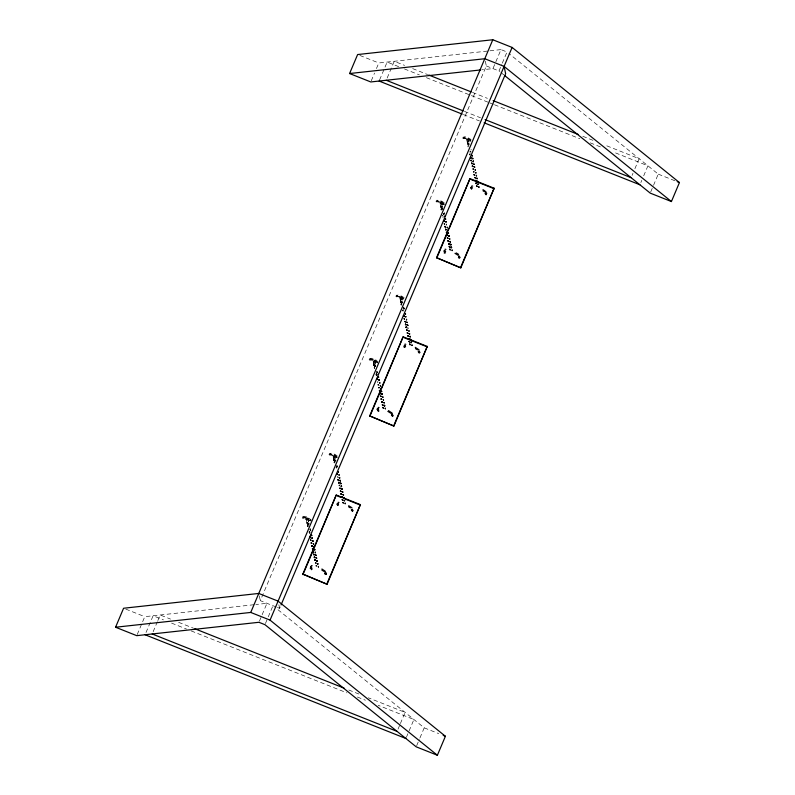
<?xml version="1.0" encoding="UTF-8"?>
<svg xmlns="http://www.w3.org/2000/svg" width="795" height="795" viewBox="0 0 795 795"><rect width="100%" height="100%" fill="white"/><g stroke="black" fill="none" stroke-linecap="round" stroke-linejoin="round"><path stroke-width="0.6" stroke-dasharray="3.98 2.98" d="M336.106 467.947L336.365 467.013M377.387 371.961L377.178 372.706M402.359 303.044L402.558 302.07M443.699 213.815L443.441 214.67M308.708 524.67C307.695 520.715 306.304 525.326 307.963 522.265C309.106 511.503 304.306 523.408 309.076 524.293M337.229 467.072L336.871 465.512M310.408 530.613L310.09 528.764M336.683 467.092L336.345 468.046M375.518 366.674L375.558 365.412M376.323 375.647L376.611 374.773L375.647 374.226M402.489 301.583L401.306 303.571L401.415 305.171M403.492 309.086L404.019 308.053L403.463 308.132M404.019 309.126L403.433 307.327M444.216 213.954L444.047 214.511M470.004 153.912L470.004 154.995M309.523 533.594L310.01 532.322M376.661 372.607L376.721 371.404M443.183 214.392L443.461 213.626M470.888 150.931L470.401 152.203M303.978 518.201C304.406 515.647 315.247 522.871 307.427 519.155C315.009 521.6 302.647 520.506 303.899 516.74C303.76 518.032 310.149 517.734 310.179 520.983M311.153 520.029L310.895 520.775C311.173 517.972 302.358 514.057 303.442 518.31L304.127 517.784L303.442 518.31M336.792 456.916C318.616 450.218 341.135 457.86 336.673 457.373M403.542 299.178C395.185 296.823 395.95 294.528 403.8 298.433M377.059 361.715C367.588 362.361 370.331 355.474 376.8 362.45M377.426 362.977L377.685 362.232C377.625 359.718 369.208 355.902 370.311 360.105L370.997 359.588M437.707 201.801C449.751 202.636 441.473 207.048 437.985 201.145M464.588 138.151L470.411 140.973L470.67 140.228L464.737 137.873L463.922 138.628C462.889 134.405 469.775 138.37 471.117 139.731M443.928 203.51L443.67 204.255M375.17 366.654L375.667 365.929M468.275 145.078L469.08 143.428M468.782 145.177L469.1 144.402M470.282 151.13L470.074 151.646M308.4 524.591L308.599 523.378L309.007 523.905M402.012 303.114L402.499 302.11L400.362 301.524M442.239 207.932L441.98 209.651L441.096 209.453M442.219 208.976L441.891 209.701M137.217 634.539L144.77 616.672L254.619 604.657M371.255 80.842L374.564 73.021M376.452 68.559L378.808 62.974L488.657 50.95M146.022 632.512L153.107 615.767L163.492 619.891M379.593 79.927L387.145 62.06L398.683 66.651M153.137 631.737L157.38 621.69M157.847 620.567L160.212 614.982L170.557 619.106M387.165 78.039L394.25 61.285L404.595 65.399M276.213 606.982L260.313 600.662L486.321 65.945L485.298 61.136M259.409 621.173L266.961 603.306L255.851 604.518M502.291 63.163L507.011 51.993L500.999 49.598L492.97 68.589L481.859 69.801M265.421 623.558L267.786 617.983M268.253 616.86L272.973 605.701M498.992 70.984L501.824 64.276M334.904 462.819L334.824 462.561M401.405 303.63C399.984 303.571 401.982 305.906 401.346 303.789L401.475 304.863M441.533 209.473L442.259 206.76M335.937 460.553L335.271 459.888L334.437 462.849M403.085 310.269C402.369 309.851 403.095 311.312 403.105 310.1M277.356 607.44L279.621 608.344L280.585 606.058M398.027 729.154L399.915 724.682M400.382 723.569L405.102 712.399L368.314 697.771M632.065 175.457L633.009 173.221M634.897 168.749L639.14 158.702L604.647 144.978M406.354 737.372L413.907 719.505L378.132 705.274M640.859 182.562L641.804 180.326M643.692 175.854L647.935 165.807L614.475 152.491M416.659 745.7L419.492 739.002M419.969 737.889L424.212 727.832L274.901 607.251M650.698 192.002L653.063 186.418M653.53 185.305L658.25 174.135L508.939 53.553M335.252 461.05L335.271 460.116L335.49 461.15M310.06 531.567L309.026 532.352M441.503 209.145L442.229 209.483M374.018 364.498L375.637 365.293M333.9 459.411L335.977 460.454M334.506 462.263L334.139 462.839L334.476 461.984L334.884 463.028M403.453 308.301L403.522 307.824M309.484 531.577L309.156 532.113L309.961 532.511M463.296 136.869L462.74 138.191L463.545 138.668C464.936 137.038 462.879 136.213 462.769 138.36M464.061 137.177L463.545 138.668M464.479 138.608L464.737 137.873M436.544 200.151L435.988 201.473L436.803 201.95C438.194 200.31 436.137 199.495 436.028 201.642M437.32 200.459L436.803 201.95M396.427 295.074L395.87 296.386L396.675 296.873C398.066 295.233 396.009 294.418 395.91 296.565M397.202 295.382L396.675 296.873M397.609 296.813L397.868 296.068M369.675 358.356L369.118 359.668L369.933 360.155C371.325 358.515 369.268 357.7 369.158 359.847M370.45 358.664L369.933 360.155M370.858 360.095L371.116 359.35M329.557 453.269L329.001 454.591L329.816 455.068C331.207 453.438 329.15 452.613 329.041 454.76M330.332 453.577L329.816 455.068M330.74 455.008L330.998 454.273M302.806 516.551L302.259 517.873L303.064 518.35C304.455 516.71 302.398 515.895 302.289 518.042M303.581 516.859L303.064 518.35M304.256 517.545L306.95 519.125L304.137 518.002M309.931 520.655L310.189 519.91M310.825 520.427L311.123 519.86M376.254 373.59L376.095 374.395L376.651 373.948M310.03 529.4L310.368 530.384L310.1 529.937M336.911 465.959C336.991 467.917 337.746 465.641 336.851 466.665M470.948 140.626L470.66 141.311C470.63 138.052 464.24 138.36 464.389 137.058L464.618 138.33L467.43 139.443L464.21 137.952L463.922 138.628M467.748 143.527C466.904 142.434 467.708 144.024 469.12 144.491M468.066 146.002L468.136 146.548M440.48 206.601L440.847 206.024L441.483 207.326L440.659 203.48L441.046 201.334L441.871 205.189L441.116 207.127L442.119 207.674M444.196 203.908L444.316 204.742M444.256 213.567L444.176 213.03M402.489 310.438L403.572 311.034M374.226 367.648L374.594 367.071M374.743 367.856L374.117 367.131L374.664 366.912M377.605 371.603L377.237 372.189L376.731 371.672M310.12 520.566L310.925 520.884M404.218 309.066L403.532 307.039M377.695 372.179L376.621 372.189M375.975 375.618L376.741 375.518M468.086 145.415L468.046 147.045M444.186 213.607L443.998 213.467M443.173 217.234L442.845 217.741M443.242 216.151L442.646 215.425M375.737 364.865L374.564 366.853L374.674 368.453M336.772 466.546L336.981 466.039M309.017 523.617L309.076 524.094M308.082 525.843L307.357 525.853L308.142 526.31M309.961 529.351L310.02 529.828M309.086 532.044L309.583 532.272L309.056 531.477M489.889 50.82L500.999 49.598M470.103 153.972L469.706 154.985L469.597 154.459M444.226 214.163L443.173 213.875M403.92 309.066L403.373 308.907M335.828 461.011L334.129 460.245L333.86 459.142C332.876 460.881 334.009 457.582 335.927 459.828M334.794 461.895L334.019 461.994L334.139 462.839M308.043 525.167L307.248 525.326L307.506 526.648M308.003 525.714L307.725 525.266L308.102 526.469M310.06 530.484L310.855 530.325L310.189 528.665M442.08 208.866L441.006 208.876L441.126 209.721M402.489 302.766L400.998 302.05L400.73 300.937C399.935 302.865 400.571 299.327 402.578 301.494M403.482 308.39L403.989 308.907L403.443 307.595M375.747 366.048L374.256 365.332L373.988 364.219C373.193 366.147 373.829 362.609 375.836 364.776M375.697 366.584L373.819 365.68L373.541 364.557M334.983 462.511L334.586 462.511M336.007 467.589L336.961 467.937M469.02 145.018C466.655 144.948 466.655 141.093 469.179 143.15M470.044 151.279L471.008 151.686M469.934 151.805L470.451 152.004M442.268 208.3L440.688 207.485L440.41 206.352M308.54 524.7C305.916 524.372 306.443 520.715 308.967 522.971M486.321 65.945L499.956 71.361M412.645 68.599L427.591 74.551M472.429 92.389L487.375 98.332M582.805 136.293L593.149 140.407M404.446 68.946L419.452 74.919M426.378 77.671L470.223 95.112M471.385 95.569L488.687 102.456M489.839 102.923L493.307 104.294M494.46 104.751L579.853 138.727M590.238 142.852L601.775 147.443M359.847 55.431L378.808 62.974M658.25 174.135L677.211 181.677M464.409 111.37L480.498 117.769M463.356 114.559L479.514 120.979M470.521 140.516L467.907 139.473L470.56 140.685M443.779 203.798L441.165 202.755L443.809 203.967M444.206 202.755C442.706 201.662 436.127 197.697 437.171 201.91L437.866 201.383M403.651 298.711L401.038 297.678L403.691 298.89M404.257 297.936C402.906 296.575 396.019 292.61 397.053 296.823L397.739 296.306M376.909 361.993L374.296 360.96L376.949 362.172M377.734 362.262L377.049 362.788C377.019 359.529 370.629 359.837 370.768 358.545L371.007 359.807L373.819 360.92L370.599 359.429L370.311 360.105M337.388 456.131C336.037 454.77 329.16 450.805 330.183 455.028L330.879 454.511M178.607 622.306L193.553 628.249M348.767 689.99L359.111 694.105M171.571 623.111L186.567 629.074M191.188 630.912L346.968 692.882M357.362 697.016L365.432 700.226M125.809 609.129L144.77 616.672M424.212 727.832L438.711 733.606M401.823 303.094L400.561 302.398L400.283 301.275M334.963 461.299L333.701 460.603L333.423 459.47M310.04 533.117L309.136 532.68M470.193 153.296L469.616 152.998M442.119 206.869C440.241 207.157 439.705 205.269 442.914 206.71M469.08 143.706L467.43 143.14L467.748 143.527M443.143 216.429L442.348 215.415M376.582 374.187L376.035 373.799M336.931 465.393L337.597 467.053M500.92 72.534L503.801 74.869M403.413 298.224L397.301 295.79L397.52 295.263L397.758 296.525L400.561 297.648L397.341 296.147L397.053 296.823M374.564 368.651L374.147 367.399M402.807 311.084L402.419 309.821M309.076 523.319L307.913 524.422L307.804 526.658M471.018 149.241L471.187 149.848M444.276 212.523L444.554 213.656M470.67 140.228L470.411 140.973M443.908 204.583C443.888 201.334 437.498 201.632 437.638 200.34L437.876 201.602L440.678 202.725L437.459 201.224L437.171 201.91M441.682 209.91L441.464 208.866L441.613 209.661M441.016 209.204L441.245 210.248M400.899 304.117L401.117 305.171M336.921 457.711C336.901 454.452 330.511 454.76 330.65 453.458L330.889 454.73L333.691 455.843L330.472 454.352L330.183 455.028M278.846 604.737L279.621 608.344M259.279 595.853L260.313 600.662M306.373 519.841C308.4 533.365 309.752 510.31 306.373 519.841M333.115 456.559C335.172 470.084 336.484 447.088 333.115 456.559M333.671 456.509C333.602 470.282 336.027 448.221 333.671 456.509M373.243 361.646C375.29 375.17 376.601 352.165 373.243 361.646M373.789 361.586C373.6 375.926 376.164 353.348 373.789 361.586M399.984 298.363C401.962 311.878 403.463 288.873 399.984 298.363M400.541 298.304C401.048 310.845 402.687 290.334 400.541 298.304M440.102 203.441C442.08 216.956 443.58 193.95 440.102 203.441M466.854 140.159C468.911 153.683 470.213 130.688 466.854 140.159M467.41 140.109C467.917 152.67 469.567 132.069 467.41 140.109M307.188 523.031L307.118 522.424L307.665 523.736L307.188 523.031M308.132 520.814L308.47 521.242L308.132 520.814M334.874 457.532L335.212 457.96L334.874 457.532M374.992 362.609L375.339 363.047L374.992 362.609M400.809 301.553L401.147 301.981L400.809 301.553M401.743 299.327L402.081 299.765L401.743 299.327M441.861 204.414L442.199 204.842L441.861 204.414M467.669 143.348L468.017 143.786L467.669 143.348M468.613 141.132L468.951 141.56L468.613 141.132M376.333 373.551L376.452 374.067L376.333 373.551M404.059 307.953L404.128 308.49L404.059 307.953M310.447 529.43L310.517 529.967L310.447 529.43"/><path stroke-width="1.19" d="M115.563 627.235L123.583 608.245L258.772 593.448L278.081 601.129L445.409 736.269L437.379 755.25L416.192 746.823L264.954 624.681L258.932 622.286L136.75 635.662L115.563 627.235L250.743 612.438L270.052 620.12L437.379 755.25M480.627 69.94L370.788 81.955L349.591 73.528L357.621 54.547L492.801 39.75L512.109 47.432L679.437 182.562L671.417 201.552L650.231 193.125L504.765 75.644M250.743 612.438L492.801 39.75M270.052 620.12L512.109 47.432M281.072 604.916L505.63 73.627L504.09 66.412L484.781 58.731L349.591 73.528M310.746 540.371L310.855 540.113M311.68 538.145L311.789 537.897M337.497 477.089L337.597 476.831M377.615 382.166L377.724 381.918M378.549 379.95L378.659 379.692M404.357 318.884L404.466 318.636M444.484 223.971L444.584 223.713M445.419 221.745L445.528 221.497M471.226 160.689L471.336 160.431M472.16 158.473L472.27 158.215M312.852 540.918L312.296 540.997M446.432 224.856L446.412 224.309M473.383 164.167L473.552 164.376M302.816 574.109L336.245 495.007L360.383 504.616L327.073 584.255L302.816 574.109L327.073 584.255M369.685 415.914L403.115 336.812L427.253 346.411L393.932 426.05L369.685 415.914L393.932 426.05M436.554 257.709L469.984 178.607L494.122 188.216L460.802 267.855L436.554 257.709L460.802 267.855M302.935 574.656L312.962 550.925M314.393 547.526L336.245 495.007M369.804 416.451L380.308 391.587M381.739 388.198L403.115 336.812M437.141 257.123L447.178 233.392M449.086 228.871L469.984 178.607M340.876 486.262L341.423 486.182M407.736 328.057L408.183 328.236M477.497 181.429L477.159 180.992L477.716 181.618M343.927 500.492L344.483 500.423M410.796 342.297L411.343 342.218M477.656 184.092L478.51 184.023L477.825 184.311M326.954 583.709L360.383 504.616M393.823 425.514L427.253 346.411M460.683 267.309L494.122 188.216M475.072 177.702L475.032 177.424M475.46 180.713L475.201 180.614M444.862 216.419L444.793 215.872M446.492 232.438L446.452 232.17M403.93 315.963L403.413 315.764M405.152 321.667L405.112 321.389M406.692 329.836L406.98 330.203M408.59 338.918L408.332 338.809M410.846 339.813L410.588 339.713M377.993 374.624L377.923 374.077M380.845 396.327L380.328 396.129M378.201 411.492L378.967 410.906M337.06 474.168L336.543 473.959M339.823 488.031L340.111 488.408M311.332 569.687L312.097 569.101M325.543 574.04L325.413 573.026L325.066 573.851L326.129 574.318M471.664 155.373L471.554 155.621M472.946 161.534L473.164 161.027M476.543 178.15L476.434 178.398M449.861 241.899L450.079 241.392M405.47 316.887L406.146 316.589L405.708 316.927M409.067 333.503L408.958 333.751M381.103 391.09L380.994 391.339M311.183 535.045L311.074 535.303M316.062 557.832L315.953 558.08M428.743 75.008L471.276 91.932M493.129 100.617L578.204 134.464M677.211 181.677L679.437 182.562M386.221 80.265L463.256 110.912M485.099 119.598L631.121 177.683M379.116 81.05L462.203 114.102M484.125 122.818L639.915 184.788M471.246 179.61L474.695 180.982M477 181.896L494.242 188.753M444.166 252.929L445.061 253.287M404.387 337.805L407.835 339.177M410.131 340.091L427.372 346.948M404.695 346.322L405.589 346.68M337.517 496.01L340.966 497.382M345.557 499.21L360.503 505.153M343.132 502.37L342.943 502.808M325.562 573.563L326.457 573.92M194.705 628.706L344.165 688.162M443.173 735.375L445.409 736.269M152.193 633.973L397.083 731.39M145.078 634.748L405.877 738.495M482.992 190.79L484.543 191.774M482.982 189.647L485.974 191.754M456.231 252.919L458.566 254.35M415.457 348.617L417.474 349.82M348.598 506.812L350.376 507.866M321.846 570.094L324.062 571.456M454.969 253.337L458.129 255.334M348.667 505.7L351.937 507.776M321.915 568.981L325.493 571.436M415.258 347.335L419.045 349.84M388.517 410.618L392.402 413.33M387.821 411.363L391.11 413.39M504.09 66.412L671.417 201.552M409.952 336.315L409.574 336.603M445.041 249.203A6.251 1.093 22.9 0 1 445.935 249.372M471.793 185.921A6.251 1.093 22.9 0 1 472.687 186.09M378.172 407.398A6.251 1.093 22.9 0 1 379.066 407.577M404.923 344.126A6.251 1.093 22.9 0 1 405.818 344.295M311.302 565.603A6.251 1.093 22.9 0 1 312.206 565.772M338.054 502.321A6.251 1.093 22.9 0 1 338.948 502.49M310.239 537.271L310.587 537.698L310.239 537.271M336.991 473.989L337.328 474.416L336.991 473.989M377.108 379.066L377.446 379.503L377.108 379.066M378.052 376.85L378.39 377.277L378.052 376.85M403.86 315.784L404.198 316.221L403.86 315.784M404.794 313.568L405.579 314.015L404.794 313.568M443.978 220.871L444.316 221.298L443.978 220.871M444.912 218.645L445.697 219.102L444.912 218.645M470.72 157.589L471.067 158.016L470.72 157.589M311.461 542.965L311.799 543.392L311.461 542.965M338.213 479.683L338.551 480.11L338.213 479.683M339.147 477.467L339.485 477.894L339.147 477.467M378.331 384.76C379.295 385.227 377.327 384.77 378.37 384.671M405.082 321.478L405.42 321.915L405.082 321.478M445.2 226.565L445.538 226.992L445.2 226.565M471.942 163.283L472.29 163.71L471.942 163.283M312.077 545.807L312.415 546.245L312.077 545.807M338.819 482.525L339.157 482.963L338.819 482.525M339.763 480.309L340.101 480.746L339.763 480.309M378.937 387.612C379.901 388.069 377.933 387.622 378.977 387.523M405.689 324.33L406.026 324.757L405.689 324.33M406.623 322.114L407.408 322.561L406.623 322.114M445.806 229.407L446.144 229.844L445.806 229.407M472.558 166.125L472.896 166.562L472.558 166.125M312.683 548.659L313.021 549.087L312.683 548.659M313.618 546.443L313.965 546.871L313.618 546.443M339.435 485.377C340.389 485.844 338.422 485.387 339.465 485.288M340.369 483.161L340.707 483.589L340.369 483.161M379.553 390.454C380.517 390.921 378.539 390.464 379.593 390.365M406.295 327.172L406.642 327.61L406.295 327.172M407.239 324.956L407.577 325.394L407.239 324.956M446.422 232.259L446.76 232.687L446.422 232.259M473.164 168.977C474.128 169.444 472.16 168.987 473.204 168.888M474.108 166.761L474.446 167.189L474.108 166.761M313.3 551.501L313.637 551.939L313.3 551.501M314.234 549.285L314.572 549.713L314.234 549.285M340.041 488.219L340.379 488.657L340.041 488.219M380.159 393.306L380.507 393.734L380.159 393.306M406.911 330.024L407.249 330.452L406.911 330.024M447.029 235.101L447.366 235.539L447.029 235.101M447.963 232.885L448.31 233.313L447.963 232.885M473.78 171.819C474.734 172.286 472.767 171.839 473.81 171.73M313.906 554.354L314.244 554.781L313.906 554.354M340.648 491.072L340.995 491.499L340.648 491.072M341.592 488.855L341.93 489.283L341.592 488.855M380.775 396.149L381.113 396.586L380.775 396.149M381.709 393.932L382.047 394.37L381.709 393.932M407.517 332.866L407.855 333.304L407.517 332.866M447.645 237.953L447.983 238.381L447.645 237.953M448.579 235.737L448.917 236.165L448.579 235.737M474.386 174.671L474.724 175.099L474.386 174.671M314.512 557.196L314.86 557.633L314.512 557.196M315.456 554.98L315.794 555.417L315.456 554.98M341.264 493.914L341.602 494.351L341.264 493.914M342.198 491.698L342.536 492.135L342.198 491.698M381.381 399.001L381.719 399.428L381.381 399.001M408.133 335.719L408.471 336.146L408.133 335.719M448.251 240.796L448.589 241.233L448.251 240.796M474.993 177.514L475.34 177.951L474.993 177.514M315.128 560.048L315.466 560.475L315.128 560.048M341.87 496.766L342.218 497.193L341.87 496.766M342.814 494.55L343.589 494.997L342.814 494.55M381.998 401.843L382.335 402.28L381.998 401.843M408.739 338.571L409.077 338.998L408.739 338.571M448.857 243.648L449.205 244.075L448.857 243.648M475.609 180.366L475.947 180.793L475.609 180.366M315.734 562.89C316.698 563.357 314.731 562.91 315.774 562.8M316.678 560.674L317.016 561.111L316.678 560.674M342.486 499.618L342.824 500.045L342.486 499.618M382.604 404.695L382.942 405.122L382.604 404.695M383.538 402.479L384.323 402.926L383.538 402.479M409.355 341.413L409.693 341.85L409.355 341.413M410.29 339.197L410.627 339.624L410.29 339.197M449.473 246.49L449.811 246.927L449.473 246.49M450.407 244.274L450.745 244.711L450.407 244.274M476.215 183.218L476.563 183.645L476.215 183.218M316.35 565.742C317.304 566.209 315.337 565.752 316.38 565.652M317.284 563.526L317.622 563.953L317.284 563.526M343.092 502.46L343.43 502.897L343.092 502.46M383.21 407.537L383.558 407.974L383.21 407.537M384.154 405.321L384.492 405.758L384.154 405.321M409.962 344.265L410.3 344.692L409.962 344.265M450.079 249.342L450.417 249.769L450.079 249.342M451.023 247.126L451.361 247.553L451.023 247.126M476.831 186.06L477.169 186.497L476.831 186.06M472.151 155.442L472.22 155.989L472.151 155.442M470.501 157.39L470.58 157.937L470.501 157.39M472.757 158.294L472.836 158.831L472.757 158.294M471.117 160.242L471.187 160.779L471.117 160.242M473.373 161.137L473.442 161.683L473.373 161.137M471.723 163.084L471.793 163.631L471.723 163.084M473.979 163.989L474.049 164.525L473.979 163.989M472.339 165.936L472.409 166.483L472.339 165.936M474.595 166.831L474.665 167.377L474.595 166.831M475.201 169.683L475.271 170.219L475.201 169.683M475.808 172.525L475.887 173.072L475.808 172.525M474.168 174.483L474.237 175.019L474.168 174.483M476.424 175.377L476.493 175.914L476.424 175.377M477.03 178.219L477.109 178.766L477.03 178.219M475.996 183.019L476.066 183.566L475.996 183.019M471.356 187.153L470.58 187.739L471.604 189.031L472.25 187.511L471.356 187.153M471.405 187.59L471.544 188.604L471.405 187.59M476.612 185.871L476.682 186.408L476.612 185.871M478.868 186.765L478.938 187.312L478.868 186.765M443.759 220.672L443.829 221.219L443.759 220.672M446.015 221.567L446.084 222.113L446.015 221.567M444.365 223.524L444.435 224.061L444.365 223.524M485.834 192.917L485.059 193.493L486.083 194.795L486.729 193.264L485.834 192.917M485.894 193.344L486.023 194.358L485.894 193.344M444.981 226.366L445.051 226.913L444.981 226.366M447.237 227.271L447.307 227.807L447.237 227.271M445.588 229.218L445.657 229.755L445.588 229.218M447.843 230.113L447.913 230.659L447.843 230.113M448.45 232.965L448.529 233.501L448.45 232.965M446.81 234.913L446.879 235.449L446.81 234.913M449.066 235.807L449.135 236.353L449.066 235.807M447.416 237.755L447.496 238.301L447.416 237.755M449.672 238.659L449.751 239.196L449.672 238.659M448.032 240.607L448.102 241.153L448.032 240.607M450.288 241.501L450.358 242.048L450.288 241.501M448.638 243.449L448.708 243.995L448.638 243.449M450.894 244.353L450.964 244.89L450.894 244.353M449.255 246.301L449.324 246.848L449.255 246.301M444.604 250.435L443.829 251.021L444.852 252.313L445.627 251.727L444.604 250.435M444.663 250.862L444.803 251.876L444.663 250.862M451.51 247.195L451.58 247.742L451.51 247.195M449.861 249.143L449.93 249.69L449.861 249.143M452.116 250.047L452.186 250.584L452.116 250.047M459.083 256.189L458.437 257.719L459.341 258.077L460.106 257.491L459.083 256.189M459.142 256.626L459.281 257.64L459.142 256.626M404.248 318.437L404.317 318.984L404.248 318.437M406.503 319.342L406.573 319.878L406.503 319.342M405.47 324.131L405.539 324.678L405.47 324.131M407.726 325.036L407.795 325.572L407.726 325.036M406.076 326.984L406.146 327.53L406.076 326.984M408.948 330.73L409.018 331.267L408.948 330.73M407.298 332.678L407.368 333.224L407.298 332.678M409.554 333.572L409.624 334.119L409.554 333.572M407.905 335.53L407.984 336.066L407.905 335.53M410.16 336.424L410.24 336.961L410.16 336.424M409.127 341.224L409.206 341.761L409.127 341.224M404.486 345.348L403.84 346.878L404.734 347.236L405.38 345.706L404.486 345.348M404.546 345.785L404.675 346.799L404.546 345.785M411.383 342.118L411.462 342.665L411.383 342.118M409.743 344.066L409.813 344.613L409.743 344.066M411.999 344.96L412.068 345.507L411.999 344.96M378.539 376.919L378.609 377.466L378.539 376.919M376.89 378.877L376.959 379.414L376.89 378.877M379.145 379.772L379.215 380.318L379.145 379.772M418.965 351.112L418.2 351.698L419.213 353L419.989 352.414L418.965 351.112M419.025 351.549L419.164 352.563L419.025 351.549M379.752 382.614L379.831 383.16L379.752 382.614M380.368 385.466L380.437 386.012L380.368 385.466M380.974 388.318L381.053 388.854L380.974 388.318M381.59 391.16L381.66 391.706L381.59 391.16M379.94 393.108L380.01 393.654L379.94 393.108M382.196 394.012L382.266 394.549L382.196 394.012M382.812 396.854L382.882 397.401L382.812 396.854M381.163 398.802L381.232 399.348L381.163 398.802M383.419 399.706L383.488 400.243L383.419 399.706M381.769 401.654L381.848 402.2L381.769 401.654M382.385 404.496L382.455 405.043L382.385 404.496M377.734 408.63L376.969 409.216L377.993 410.518L378.639 408.988L377.734 408.63M377.794 409.067L377.933 410.081L377.794 409.067M384.641 405.4L384.71 405.937L384.641 405.4M382.991 407.348L383.071 407.895L382.991 407.348M385.247 408.242L385.327 408.789L385.247 408.242M392.223 414.394L391.448 414.98L392.472 416.272L393.237 415.696L392.223 414.394M392.273 414.831L392.412 415.845L392.273 414.831M338.412 471.842L338.491 472.389L338.412 471.842M339.028 474.695L339.097 475.231L339.028 474.695M339.634 477.537L339.703 478.083L339.634 477.537M337.994 479.484L338.064 480.031L337.994 479.484M340.25 480.389L340.32 480.925L340.25 480.389M338.6 482.336L338.67 482.883L338.6 482.336M340.856 483.231L340.926 483.777L340.856 483.231M341.462 486.083L341.542 486.62L341.462 486.083M342.079 488.925L342.148 489.472L342.079 488.925M340.429 490.883L340.508 491.419L340.429 490.883M342.685 491.777L342.764 492.314L342.685 491.777M341.045 493.725L341.115 494.271L341.045 493.725M341.651 496.577L341.721 497.114L341.651 496.577M343.907 497.471L343.977 498.018L343.907 497.471M342.267 499.419L342.337 499.966L342.267 499.419M337.617 503.553L336.841 504.139L337.865 505.431L338.511 503.911L337.617 503.553M337.676 503.99L337.805 505.004L337.676 503.99M344.523 500.313L344.593 500.86L344.523 500.313M345.129 503.165L345.199 503.712L345.129 503.165M311.67 535.124L311.739 535.671L311.67 535.124M310.02 537.072L310.09 537.619L310.02 537.072M312.276 537.967L312.346 538.513L312.276 537.967M310.636 539.924L310.706 540.461L310.636 539.924M352.096 509.317L351.33 509.893L352.354 511.195L353.119 510.609L352.096 509.317M352.155 509.744L352.294 510.758L352.155 509.744M312.892 540.819L312.962 541.365L312.892 540.819M311.243 542.766L311.312 543.313L311.243 542.766M313.498 543.671L313.568 544.207L313.498 543.671M311.849 545.618L311.928 546.155L311.849 545.618M314.104 546.513L314.184 547.059L314.104 546.513M312.465 548.461L312.534 549.007L312.465 548.461M314.721 549.365L314.79 549.902L314.721 549.365M313.071 551.313L313.151 551.849L313.071 551.313M315.327 552.207L315.406 552.754L315.327 552.207M313.687 554.155L313.757 554.701L313.687 554.155M315.943 555.059L316.012 555.596L315.943 555.059M314.293 557.007L314.363 557.553L314.293 557.007M316.549 557.901L316.619 558.448L316.549 557.901M314.909 559.849L314.979 560.395L314.909 559.849M317.165 560.753L317.235 561.29L317.165 560.753M310.875 566.835L310.229 568.355L311.123 568.713L311.888 568.127L310.875 566.835M310.925 567.262L311.064 568.276L310.925 567.262M317.771 563.595L317.841 564.142L317.771 563.595M318.378 566.447L318.457 566.984L318.378 566.447M325.354 572.589L324.579 573.175L325.602 574.477L326.248 572.947L325.354 572.589"/></g></svg>
